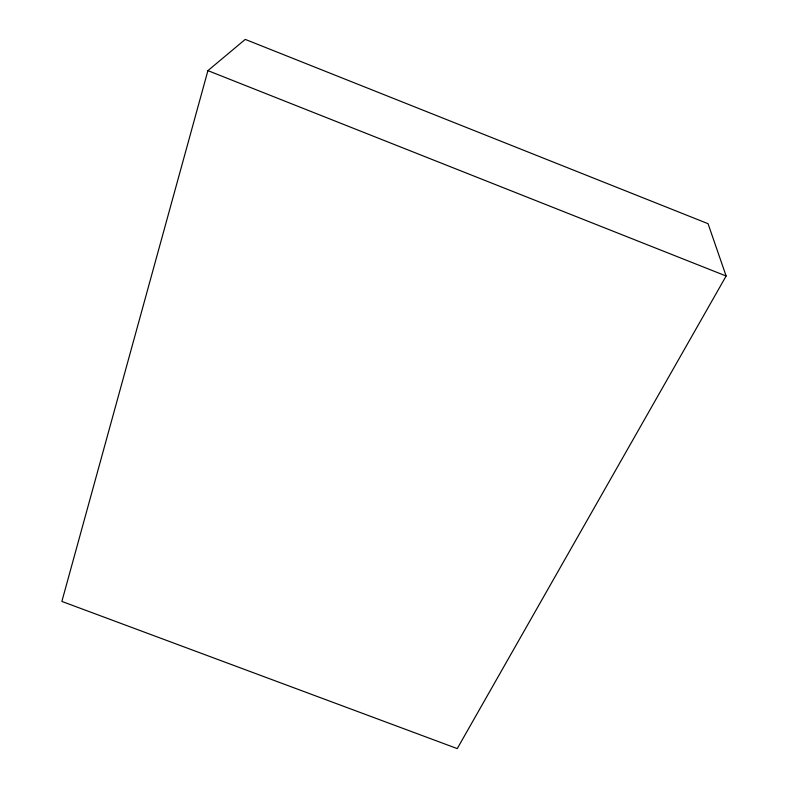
<?xml version="1.0" encoding="UTF-8"?>
<svg xmlns="http://www.w3.org/2000/svg" width="788" height="788" viewBox="0 0 788 788"><rect width="100%" height="100%" fill="white"/><g stroke="black" fill="none" stroke-linecap="round" stroke-linejoin="round"><path stroke-width="1.18" d="M207.914 70.634L61.868 601.431L457.247 748.6L726.132 276.007L708.048 223.694L245.245 39.4L207.914 70.634L726.132 276.007"/></g></svg>
